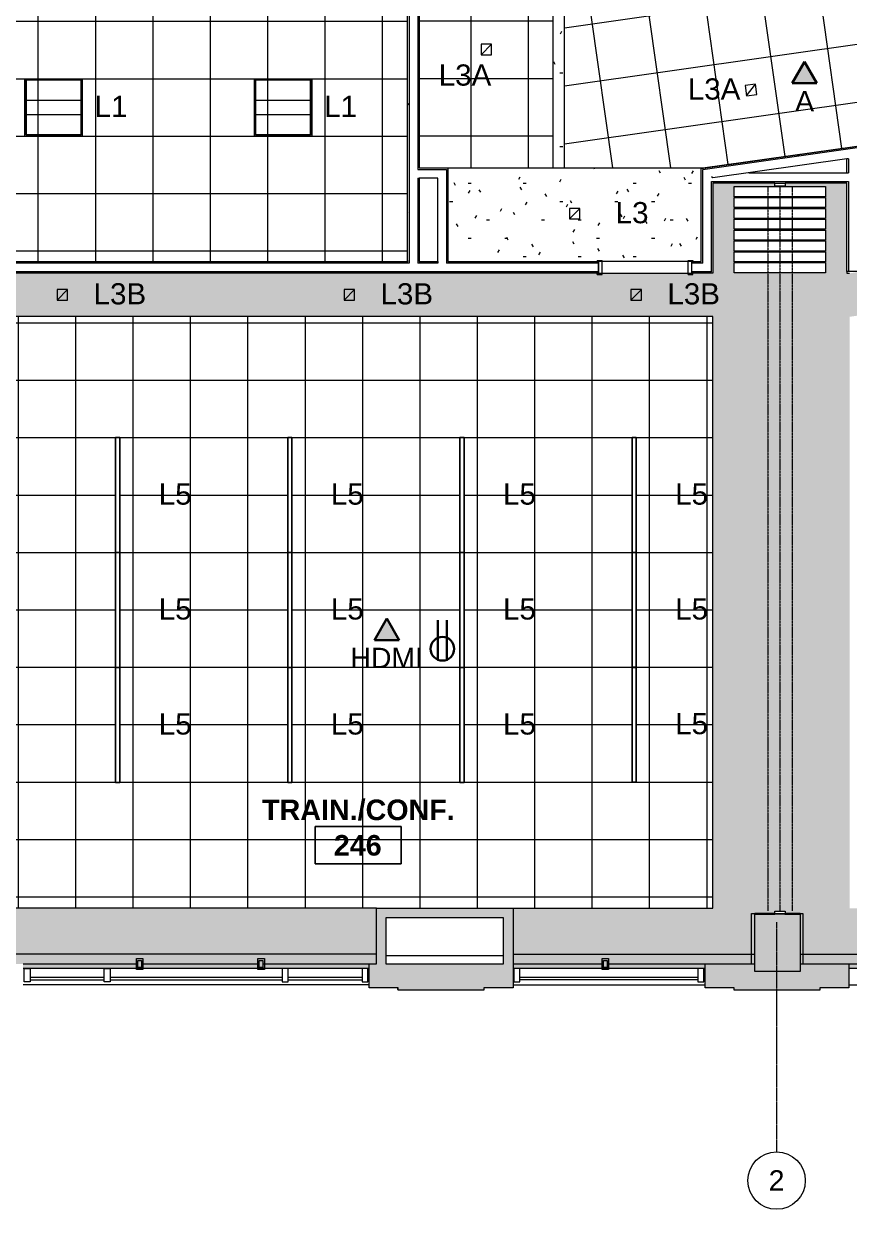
# Model space of a CAD drawing. Header units: inches. Extents: x -24 to 3083, y 122 to 13691.
# Drawn here: x 605.2 to 950.5, y 12012.5 to 12508.3 of the extents above; entities that cross this region are included whole.
import ezdxf

# ---------------------------------------------------------------- set-up
doc = ezdxf.new("R2010")
doc.units = ezdxf.units.IN
doc.header["$MEASUREMENT"] = 0
doc.linetypes.add('X2$0$Dash', pattern=[0.25, 0.125, -0.125])
doc.linetypes.add('X2$0$Grid Line 1_2_', pattern=[0.875, 0.5, -0.125, 0.125, -0.125])
for name, color, linetype, lineweight in [('X2$0$A-ANNO-NOTE', 131, 'Continuous', 9), ('X2$0$A-AREA-IDEN', 2, 'Continuous', 9), ('X2$0$A-CLNG', 13, 'Continuous', 13), ('X2$0$A-CLNG-PATT', 13, 'Continuous', 13), ('X2$0$A-Cols-Extr', 7, 'Continuous', 9), ('X2$0$A-DETL-GENF', 92, 'Continuous', 9), ('X2$0$A-DOOR', 31, 'Continuous', 13), ('X2$0$A-DOOR-FRAM', 31, 'Continuous', 20), ('X2$0$A-GLAZ', 151, 'Continuous', 13), ('X2$0$A-WALL', 113, 'Continuous', 13), ('X2$0$A-Wall-Extr', 7, 'Continuous', 9), ('X2$0$A-WALL-PATT', 111, 'Continuous', 13), ('X2$0$E-ELEC-FIXT', 91, 'Continuous', 9), ('X2$0$E-LITE-EQPM', 33, 'Continuous', 9), ('X2$0$E-LITE-EQPM-IDEN', 33, 'Continuous', 9), ('X2$0$I-WALL', 2, 'Continuous', 9), ('X2$0$Plaza America_Tower 1_2nd Floor -REVIT_dwg', 8, 'Continuous', 9), ('X2$0$Q-SPCQ', 91, 'Continuous', 9), ('X2$0$Q-SPCQ-HDLN', 91, 'X2$0$Dash', 9), ('X2$0$S-COLS', 52, 'Continuous', 13), ('X2$0$S-GRID', 1, 'Continuous', 9), ('X2$0$S-GRID-IDEN', 1, 'Continuous', 9)]:
    doc.layers.add(name, color=color, linetype=linetype, lineweight=lineweight)
doc.styles.add('X2$0$Arial_3', font='arial.ttf', dxfattribs={"height": 8.851796})
doc.styles.add('X2$0$Swis721 Lt BT', font='swissl.ttf', dxfattribs={"height": 8.514638})
doc.styles.add('X2$0$Swis721 Lt BT_B', font='', dxfattribs={"height": 8.583975})
doc.styles.get('X2$0$Swis721 Lt BT_B').set_extended_font_data('Swis721 Lt BT', bold=True)
pattern_1 = [(0, (0, 0), (30.72, 7.68), [1.267, -21.773, 1.267, -21.773, -122.88]), (0, (0, 0), (30.72, 7.68), [-46.08, 1.267, -44.813, 1.267, -21.773, -53.76]), (0, (0, 0), (30.72, 7.68), [-115.2, 1.267, -14.093, 1.267, -37.133]), (120, (11.52, 3.84), (-22.0110751, 22.7643004), [1.267, -21.773, 1.267, -21.773, -122.88]), (120, (11.52, 3.84), (-22.0110751, 22.7643004), [-46.08, 1.267, -44.813, 1.267, -21.773, -53.76]), (120, (11.52, 3.84), (-22.0110751, 22.7643004), [-115.2, 1.267, -14.093, 1.267, -37.133]), (240, (15.36, 19.2), (-8.7089249, -30.4443004), [1.267, -21.773, 1.267, -21.773, -122.88]), (240, (15.36, 19.2), (-8.7089249, -30.4443004), [-46.08, 1.267, -44.813, 1.267, -21.773, -53.76]), (240, (15.36, 19.2), (-8.7089249, -30.4443004), [-115.2, 1.267, -14.093, 1.267, -37.133])]

# ---------------------------------------------------------------- blocks, each defined once
blk = doc.blocks.new('X2$0$PS - Duplex - Duplex-V1-FIRST FLOOR')
at = {"layer": 'X2$0$E-ELEC-FIXT'}
for p, q in [((-1.375, -2.25), (-1.375, 2.25)), ((-1.375, 2.25), (1.375, 2.25)), ((-0.75, -1.5), (-0.75, 1.5)), ((-0.75, 1.5), (0.75, 1.5)), ((0.75, 1.5), (0.75, -1.5)), ((1.375, 2.25), (1.375, -2.25)), ((1.375, -2.25), (-1.375, -2.25)), ((0.75, -1.5), (-0.75, -1.5))]:
    blk.add_line(p, q, dxfattribs=at)
blk = doc.blocks.new('X2$0$Plaza America_Tower 1_2nd Floor -REVIT_dwg-5250115-FIRST FLOOR')
at = {"layer": 'X2$0$A-Cols-Extr', "color": 253, "flags": 128}
blk.add_lwpolyline([(25851.16, 12115.17), (25851.16, 12136.23), (25872.64, 12136.23), (25872.64, 12115.17)], dxfattribs=at)
at = {"layer": 'X2$0$A-GLAZ', "color": 253, "lineweight": 9}
for p, q in [((25546.57, 12115.17), (25594.58, 12115.17)), ((25596.08, 12115.17), (25645.35, 12115.17)), ((25646.85, 12115.17), (25691.32, 12115.17)), ((25751.48, 12115.17), (25789.35, 12115.17)), ((25790.85, 12115.17), (25831.82, 12115.17)), ((25891.98, 12115.17), (25933.35, 12115.17)), ((25580.44, 12109.42), (25549.57, 12109.42)), ((25549.57, 12108.42), (25580.44, 12108.42)), ((25654.94, 12109.42), (25582.94, 12109.42)), ((25582.94, 12108.42), (25654.94, 12108.42)), ((25688.32, 12109.42), (25657.44, 12109.42)), ((25657.44, 12108.42), (25688.32, 12108.42)), ((25828.82, 12109.42), (25754.32, 12109.42)), ((25828.82, 12108.42), (25754.32, 12108.42)), ((25691.32, 12106.42), (25546.57, 12106.42)), ((25751.48, 12106.42), (25831.82, 12106.42)), ((25891.98, 12106.42), (26071.82, 12106.42))]:
    blk.add_line(p, q, dxfattribs=at)
at = {"layer": 'X2$0$A-GLAZ', "color": 253, "lineweight": 9, "flags": 128}
for points in [[(25547.07, 12113.17), (25549.57, 12113.17), (25549.57, 12107.67), (25547.07, 12107.67)], [(25582.94, 12113.17), (25582.94, 12107.67), (25580.44, 12107.67), (25580.44, 12113.17)], [(25654.94, 12113.17), (25654.94, 12107.67), (25657.44, 12107.67), (25657.44, 12113.17)], [(25688.32, 12113.17), (25688.32, 12107.67), (25690.82, 12107.67), (25690.82, 12113.17)], [(25751.82, 12107.67), (25754.32, 12107.67), (25754.32, 12113.17), (25751.82, 12113.17)], [(25828.82, 12113.17), (25828.82, 12107.67), (25831.32, 12107.67), (25831.32, 12113.17)]]:
    blk.add_lwpolyline(points, close=True, dxfattribs=at)
at = {"layer": 'X2$0$A-Wall-Extr', "color": 253}
blk.add_line((25698.33, 12118.67), (25747.48, 12118.67), dxfattribs=at)
at = {"layer": 'X2$0$A-Wall-Extr', "color": 253, "flags": 128}
for points in [[(25703.32, 12105.17), (25703.32, 12104.43), (25703.48, 12104.43)], [(25703.48, 12104.43), (25703.32, 12104.43), (25703.32, 12105.17)], [(25843.82, 12105.17), (25843.82, 12104.43), (25843.98, 12104.43)]]:
    blk.add_lwpolyline(points, dxfattribs=at)
blk = doc.blocks.new('X2$0$W- Folding_Partition - Modernfold 942-5326125-FIRST FLOOR')
at = {"layer": 'X2$0$Q-SPCQ'}
for p, q in [((-55, -23.11), (-55, 15.11)), ((-55, 15.11), (-50.75, 15.11)), ((-50.75, 15.11), (-50.75, -23.11)), ((-50.5, -23.11), (-50.5, 15.11)), ((-50.5, 15.11), (-46.25, 15.11)), ((-46.25, 15.11), (-46.25, -23.11)), ((-45.92, -23.11), (-45.92, 15.11)), ((-45.92, 15.11), (-41.67, 15.11)), ((-41.67, 15.11), (-41.67, -23.11)), ((-41.42, -23.11), (-41.42, 15.11)), ((-41.42, 15.11), (-37.17, 15.11)), ((-37.17, 15.11), (-37.17, -23.11)), ((-36.83, -23.11), (-36.83, 15.11)), ((-36.83, 15.11), (-32.58, 15.11)), ((-32.58, 15.11), (-32.58, -23.11)), ((-32.33, -23.11), (-32.33, 15.11)), ((-32.33, 15.11), (-28.08, 15.11)), ((-28.08, 15.11), (-28.08, -23.11)), ((-27.75, -23.11), (-27.75, 15.11)), ((-27.75, 15.11), (-23.5, 15.11)), ((-23.5, 15.11), (-23.5, -23.11)), ((-23.25, -23.11), (-23.25, 15.11)), ((-23.25, 15.11), (-19, 15.11)), ((-19, 15.11), (-19, -23.11)), ((-323.18, 1.12), (-322.93, 1.12)), ((-323.18, -6.13), (-323.18, -1.88)), ((-323.18, -1.88), (-321.93, -1.88)), ((-321.93, -1.88), (-321.93, -6.13)), ((-18.75, -6.13), (-18.75, -1.88)), ((-18.75, -1.88), (-17.5, -1.88)), ((-17.5, -1.88), (-17.5, -6.13)), ((-321.93, -6.13), (-323.18, -6.13)), ((-323.18, -9.13), (-322.93, -9.13)), ((-17.5, -6.13), (-18.75, -6.13)), ((-50.75, -23.11), (-55, -23.11)), ((-46.25, -23.11), (-50.5, -23.11)), ((-41.67, -23.11), (-45.92, -23.11)), ((-37.17, -23.11), (-41.42, -23.11)), ((-32.58, -23.11), (-36.83, -23.11)), ((-28.08, -23.11), (-32.33, -23.11)), ((-23.5, -23.11), (-27.75, -23.11)), ((-19, -23.11), (-23.25, -23.11))]:
    blk.add_line(p, q, dxfattribs=at)
at = {"layer": 'X2$0$Q-SPCQ-HDLN'}
for p, q in [((-19, 1.12), (-321.93, 1.12)), ((-19, -4), (-321.93, -4)), ((-19, -9.13), (-321.93, -9.13))]:
    blk.add_line(p, q, dxfattribs=at)
blk = doc.blocks.new('X2$0$Double Flush w-Skinny Lite - Int-N-LDMF-36_ x 84_-4914566-FIRST FLOOR')
at = {"layer": 'X2$0$A-DOOR-FRAM'}
for p, q in [((-20, 2.9375), (-18, 2.9375)), ((-20, 2.9375), (-20, 2.4375)), ((-20, 2.4375), (-19.5, 2.4375)), ((-19.5, -2.4375), (-19.5, 2.4375)), ((-18, -2.9375), (-18, 2.9375)), ((18.000004, -2.9375), (18.000004, 2.9375)), ((18.000004, 2.9375), (20.000004, 2.9375)), ((19.500004, 2.4375), (20.000004, 2.4375)), ((19.500004, -2.4375), (19.500004, 2.4375)), ((20.000004, 2.9375), (20.000004, 2.4375)), ((-20, -2.4375), (-19.5, -2.4375)), ((-20, -2.9375), (-20, -2.4375)), ((-20, -2.9375), (-18, -2.9375)), ((18.000004, -2.9375), (20.000004, -2.9375)), ((19.500004, -2.4375), (20.000004, -2.4375)), ((20.000004, -2.9375), (20.000004, -2.4375))]:
    blk.add_line(p, q, dxfattribs=at)
blk = doc.blocks.new('X2$0$L-Ceiling Light - Linear Box - 2_x2_-4960925-FIRST FLOOR')
at = {"layer": 'X2$0$E-LITE-EQPM'}
for p, q in [((-12, -12), (-12, 12)), ((-12, 12), (12, 12)), ((-12, -12), (-12, 12)), ((-12, 12), (12, 12)), ((-11.5, -11.5), (-11.5, 11.5)), ((-11.5, 11.5), (11.5, 11.5)), ((11.5, 11.5), (-11.5, 11.5)), ((-11.5, 11.5), (-11.5, -11.5)), ((11.5, 11.5), (11.5, -11.5)), ((11.5, -11.5), (11.5, 11.5)), ((12, 12), (12, -12)), ((12, 12), (12, -12)), ((-12, 3), (12, 3)), ((-12, -3), (12, -3)), ((12, -12), (-12, -12)), ((12, -12), (-12, -12)), ((11.5, -11.5), (-11.5, -11.5)), ((-11.5, -11.5), (11.5, -11.5))]:
    blk.add_line(p, q, dxfattribs=at)
blk = doc.blocks.new('X2$0$L-Recessed Square Downlight - 4_-4552743-FIRST FLOOR')
at = {"layer": 'X2$0$E-LITE-EQPM'}
for p, q in [((-2.1875, -2.1875), (-2.1875, 2.1875)), ((-2.1875, 2.1875), (2.1875, 2.1875)), ((-2.1875, 2.1875), (2.1875, -2.1875)), ((2.1875, 2.1875), (2.1875, -2.1875)), ((2.1875, -2.1875), (-2.1875, -2.1875))]:
    blk.add_line(p, q, dxfattribs=at)
blk = doc.blocks.new('X2$0$Concrete-Rectangular-Column - 19 X 24-V4-FIRST FLOOR')
at = {"layer": 'X2$0$S-COLS', "lineweight": 9}
blk.add_hatch(color=7, dxfattribs=at).paths.add_polyline_path([(-7.8, -12), (9.5, -12), (9.5, 12), (-9.5, 12), (-9.5, -12)], flags=0)
at = {"layer": 'X2$0$S-COLS', "color": 8, "lineweight": 20}
for p, q in [((-9.5, 12), (-1.16, 12)), ((-9.5, -12), (-9.5, 12)), ((3.09, 12), (9.5, 12)), ((9.5, 12), (9.5, -12)), ((9.5, -12), (-9.5, -12))]:
    blk.add_line(p, q, dxfattribs=at)
blk = doc.blocks.new('X2$0$L-Recessed Square Downlight - 4_  wall washer-5288418-FIRST FLOOR')
at = {"layer": 'X2$0$E-LITE-EQPM'}
for p, q in [((-2.1875, -2.1875), (-2.1875, 2.1875)), ((-2.1875, 2.1875), (2.1875, 2.1875)), ((-2.1875, 2.1875), (2.1875, -2.1875)), ((2.1875, 2.1875), (2.1875, -2.1875)), ((2.1875, -2.1875), (-2.1875, -2.1875))]:
    blk.add_line(p, q, dxfattribs=at)
blk = doc.blocks.new('X2$0$Lighting-Recessed-Axis-Sculpt - SCR-B4-300-80-35-F-4-V5-FIRST FLOOR')
at = {"layer": 'X2$0$A-DETL-GENF'}
for p, q in [((24.085, 0.875), (-24.085, 0.875)), ((-24.085, 0.875), (-24.085, -0.875)), ((-24.085, 0.875), (24.085, 0.875)), ((-24.085, -0.875), (-24.085, 0.875)), ((24.085, -0.875), (24.085, 0.875)), ((24.085, 0.875), (24.085, -0.875)), ((-24.085, -0.875), (24.085, -0.875)), ((24.085, -0.875), (-24.085, -0.875))]:
    blk.add_line(p, q, dxfattribs=at)
blk = doc.blocks.new('X2$0$L-Recessed Square Downlight - 4_  black trim-5264487-FIRST FLOOR')
at = {"layer": 'X2$0$E-LITE-EQPM'}
for p, q in [((-2.1875, -2.1875), (-2.1875, 2.1875)), ((-2.1875, 2.1875), (2.1875, 2.1875)), ((-2.1875, 2.1875), (2.1875, -2.1875)), ((2.1875, 2.1875), (2.1875, -2.1875)), ((2.1875, -2.1875), (-2.1875, -2.1875))]:
    blk.add_line(p, q, dxfattribs=at)
blk = doc.blocks.new('X2$0$Grid - Grid Head - Circle-50561-FIRST FLOOR')
at = {"layer": 'X2$0$S-GRID-IDEN'}
blk.add_circle((0, 0), 0.125, dxfattribs=at)
blk = doc.blocks.new('X2$0$Room Tag - Room Name and Number-3379422-FIRST FLOOR')
at = {"layer": 'X2$0$A-AREA-IDEN'}
for p, q in [((-0.1881, -0.1636), (-0.1881, -0.0018)), ((-0.1881, -0.0018), (0.1869, -0.0018)), ((0.1869, -0.0018), (-0.1881, -0.0018)), ((-0.1881, -0.0018), (-0.1881, -0.1636)), ((0.1869, -0.0018), (0.1869, -0.1636)), ((0.1869, -0.1636), (0.1869, -0.0018)), ((0.1869, -0.1636), (-0.1881, -0.1636)), ((-0.1881, -0.1636), (0.1869, -0.1636))]:
    blk.add_line(p, q, dxfattribs=at)
blk = doc.blocks.new('X2')
at = {"layer": 'X2$0$A-ANNO-NOTE'}
for points in [[(25868.28, 12483.4), (25873.42, 12492.34), (25878.59, 12483.41)], [(25693.5, 12250.58), (25698.65, 12259.52), (25703.81, 12250.58)]]:
    blk.add_hatch(color=256, dxfattribs=at).paths.add_polyline_path(points, flags=0)
at = {"layer": 'X2$0$A-CLNG-PATT'}
h = blk.add_hatch(dxfattribs=at)
h.set_pattern_fill('FP2_73', color=256, style=0, pattern_type=2)
h.set_pattern_definition([(0, (26592.307, 13061.43), (0, -24), []), (270, (26592.307, 13061.43), (-24, -1e-15), [])])
h.paths.add_polyline_path([(25723.63, 12447.98), (25768.07, 12447.98), (25768.07, 13255.29), (26343.35, 13255.29), (26343.35, 13255.48), (26472.06, 13255.48), (26472.06, 13324.11), (25712.26, 13324.11), (25712.26, 12447.98)], flags=0)
h = blk.add_hatch(dxfattribs=at)
h.set_pattern_fill('FP2_63', color=256, style=0, pattern_type=2)
h.set_pattern_definition([(0, (0, 0), (15.36, 3.84), [1.267, -10.253, 1.267, -10.253, -61.44]), (0, (0, 0), (15.36, 3.84), [-23.04, 1.267, -21.773, 1.267, -10.253, -26.88]), (0, (0, 0), (15.36, 3.84), [-57.6, 1.267, -6.413, 1.267, -17.933]), (120, (5.76, 1.92), (-11.00553755, 11.3821502), [1.267, -10.253, 1.267, -10.253, -61.44]), (120, (5.76, 1.92), (-11.00553755, 11.3821502), [-23.04, 1.267, -21.773, 1.267, -10.253, -26.88]), (120, (5.76, 1.92), (-11.00553755, 11.3821502), [-57.6, 1.267, -6.413, 1.267, -17.933]), (240, (7.68, 9.6), (-4.35446245, -15.2221502), [1.267, -10.253, 1.267, -10.253, -61.44]), (240, (7.68, 9.6), (-4.35446245, -15.2221502), [-23.04, 1.267, -21.773, 1.267, -10.253, -26.88]), (240, (7.68, 9.6), (-4.35446245, -15.2221502), [-57.6, 1.267, -6.413, 1.267, -17.933])])
h.paths.add_polyline_path([(25691.32, 12113.17), (25691.32, 12115.17), (25694.33, 12115.17), (25694.33, 12119.17), (25540.29, 12119.17), (25540.31, 12115.17), (25546.57, 12115.17), (25546.57, 12113.17), (25641.98, 12113.17)], flags=0)
h.paths.add_polyline_path([(27572.06, 12113.17), (27652.06, 12113.17), (27652.06, 12120.17), (27551.48, 12120.17), (27551.48, 12116.17), (27572.06, 12116.17)], flags=0)
h.paths.add_polyline_path([(27727.85, 12113.17), (27857.06, 12113.17), (27857.06, 12116.17), (27863.43, 12116.17), (27863.43, 12120.17), (27712.06, 12120.17), (27712.06, 12113.17)], flags=0)
h.paths.add_polyline_path([(25902.15, 12113.17), (26071.82, 12113.17), (26071.82, 12115.17), (26092.64, 12115.17), (26092.64, 12119.17), (25871.64, 12119.17), (25871.64, 12115.17), (25891.98, 12115.17), (25891.98, 12113.17), (25892.28, 12113.17)], flags=0)
h.paths.add_polyline_path([(26371.98, 12113.17), (26451.31, 12113.17), (26451.31, 12116.42), (26456.31, 12116.42), (26456.31, 12119.17), (26351.64, 12119.17), (26351.64, 12115.17), (26371.98, 12115.17)], flags=0)
h.paths.add_polyline_path([(27031.65, 12113.17), (27031.65, 12116.17), (27052.47, 12116.17), (27052.47, 12120.17), (26946.47, 12120.17), (26946.47, 12116.23), (26951.31, 12116.23), (26951.31, 12113.17), (26954.78, 12113.17)], flags=0)
h.paths.add_polyline_path([(25751.48, 12113.17), (25831.82, 12113.17), (25831.82, 12115.17), (25852.64, 12115.17), (25852.64, 12119.17), (25751.48, 12119.17), (25751.48, 12115.17)], flags=0)
h.paths.add_polyline_path([(26160.01, 12113.17), (26311.82, 12113.17), (26311.82, 12115.17), (26332.64, 12115.17), (26332.64, 12119.17), (26164.26, 12119.17), (26164.26, 12113.24), (26159.38, 12113.24), (26159.38, 12119.17), (26111.64, 12119.17), (26111.64, 12115.17), (26131.98, 12115.17), (26131.98, 12113.17), (26159.38, 12113.17)], flags=0)
h.paths.add_polyline_path([(27271.65, 12113.21), (27271.65, 12116.17), (27292.23, 12116.17), (27292.2, 12120.17), (27194.18, 12120.17), (27194.18, 12113.28), (27189.3, 12113.28), (27189.3, 12120.17), (27087.81, 12120.17), (27087.81, 12116.17), (27091.81, 12116.17), (27091.81, 12113.21), (27206.38, 12113.21)], flags=0)
h.paths.add_polyline_path([(27380.2, 12113.21), (27516.01, 12113.21), (27516.01, 12120.17), (27311.23, 12120.17), (27311.23, 12116.17), (27331.81, 12116.17), (27331.81, 12113.21)], flags=0)
h.paths.add_polyline_path([(27707.81, 12116.17), (27707.81, 12120.17), (27656.31, 12120.17), (27656.31, 12116.17), (27698.4, 12116.17)], flags=0)
h.paths.add_polyline_path([(27524.06, 12116.17), (27532.48, 12116.17), (27532.48, 12120.17), (27520.26, 12120.17), (27520.26, 12116.17)], flags=0)
h.paths.add_polyline_path([(27082.93, 12116.17), (27082.93, 12120.17), (27071.47, 12120.17), (27071.47, 12116.17), (27079.65, 12116.17)], flags=0)
h.paths.add_polyline_path([(27892.05, 12141.26), (27892.05, 12150.42), (27894.55, 12150.42), (27894.55, 12295.1), (27892.3, 12295.1), (27892.3, 12337.45), (27888.3, 12337.45), (27888.3, 12141.26), (27892.04, 12141.26)], flags=0)
h.paths.add_polyline_path([(25515.38, 12141.56), (25515.38, 12341.92), (25511.32, 12341.92), (25511.31, 12295.17), (25509.06, 12295.17), (25509.06, 12150.42), (25511.38, 12150.42), (25511.38, 12141.56)], flags=0)
h.paths.add_polyline_path([(27888.08, 12365.35), (27892.31, 12365.35), (27892.32, 12412.17), (27894.57, 12412.17), (27894.57, 12492.67), (27892.32, 12492.67), (27892.32, 12552.67), (27894.3, 12552.67), (27894.3, 12633.17), (27892.05, 12633.17), (27892.02, 12641.67), (27888.05, 12641.67), (27888.05, 12365.35)], flags=0)
h.paths.add_polyline_path([(25511.32, 12365.92), (25515.32, 12365.92), (25515.32, 12403.92), (25511.32, 12403.92), (25511.32, 12385.92)], flags=0)
h.paths.add_polyline_path([(25511.32, 12408.79), (25515.32, 12408.79), (25515.32, 12512.67), (25511.32, 12512.67), (25511.31, 12492.67), (25509.32, 12492.67), (25509.32, 12412.17), (25511.32, 12412.17), (25511.32, 12408.79)], flags=0)
h.paths.add_polyline_path([(27888.05, 12688.92), (27892.05, 12688.92), (27892.05, 12711.17), (27894.18, 12711.17), (27894.18, 12791.83), (27892.3, 12791.83), (27892.3, 12844.17), (27888.05, 12844.17), (27888.05, 12689.78)], flags=0)
h.paths.add_polyline_path([(27892.21, 12849.04), (27892.3, 12849.04), (27892.32, 12852.67), (27894.3, 12852.67), (27894.3, 12933.17), (27892.05, 12933.17), (27892.05, 12959.85), (27888.05, 12959.85), (27888.05, 12849.04), (27888.31, 12849.04)], flags=0)
h = blk.add_hatch(dxfattribs=at)
h.set_pattern_fill('FP2_74', color=256, style=0, pattern_type=2)
h.set_pattern_definition([(8.074, (26217.482, 12544.49), (3.3708, -23.7621), []), (278.074, (26217.482, 12544.49), (-23.7621, -3.3708), [])])
h.paths.add_polyline_path([(25830.86, 12447.86), (25830.89, 12447.86), (26733.77, 12576.07), (26769.3, 12581.11), (26759.73, 12641.36), (26759.7, 12641.36), (25846.82, 12511.86), (25772.95, 12511.86), (25772.95, 12447.98), (25830.24, 12447.98), (25830.24, 12447.86)], flags=0)
h = blk.add_hatch(dxfattribs=at)
h.set_pattern_fill('FP2_53', color=256, style=0, pattern_type=2)
h.set_pattern_definition([(270, (25619.32, 12509.293), (-24, -1e-15), []), (180, (25619.32, 12509.293), (3e-15, 24), [])])
h.paths.add_polyline_path([(25533.38, 12408.79), (25707.38, 12408.79), (25707.38, 12633.17), (25523.32, 12633.17), (25523.32, 12512.67), (25515.32, 12512.67), (25515.32, 12408.79)], flags=0)
h = blk.add_hatch(dxfattribs=at)
h.set_pattern_fill('FP2_1', color=256, style=0, pattern_type=2)
h.set_pattern_definition(pattern_1)
h.paths.add_polyline_path([(25768.7, 12447.98), (25772.95, 12447.98), (25772.95, 12511.86), (25768.07, 12511.86), (25768.07, 12447.98)], flags=0)
h = blk.add_hatch(dxfattribs=at)
h.set_pattern_fill('FP2_1', color=256, style=0, pattern_type=2)
h.set_pattern_definition(pattern_1)
h.paths.add_polyline_path([(25694.33, 12119.17), (25694.33, 12138.4), (25540.31, 12138.4), (25540.31, 12119.17), (25641.98, 12119.17)], flags=0)
h.paths.add_polyline_path([(26192.86, 12119.17), (26332.64, 12119.17), (26332.64, 12138.4), (26192.86, 12138.4), (26192.86, 12428.38), (26438.31, 12463.2), (26438.31, 12138.4), (26351.64, 12138.4), (26351.64, 12119.17), (26456.31, 12119.17), (26456.31, 12483.93), (26192.13, 12446.45), (26192.13, 12475.51), (26164.13, 12475.51), (26164.13, 12474.26), (26159.88, 12474.26), (26159.88, 12475.51), (26136.13, 12475.51), (26136.13, 12438.51), (25892.28, 12403.92), (25891.11, 12403.92), (25891.11, 12441.66), (25865.24, 12441.66), (25865.24, 12440.41), (25860.99, 12440.41), (25860.99, 12441.66), (25835.11, 12441.66), (25835.11, 12403.92), (25515.32, 12403.92), (25515.32, 12365.92), (25530.31, 12365.92), (25530.31, 12341.92), (25515.38, 12341.92), (25515.38, 12141.56), (25533.38, 12141.56), (25533.38, 12385.92), (25835.11, 12385.92), (25835.11, 12138.4), (25751.48, 12138.4), (25751.48, 12119.17), (25852.64, 12119.17), (25852.64, 12136.23), (25860.99, 12136.23), (25860.99, 12137.23), (25865.24, 12137.23), (25865.24, 12136.23), (25871.64, 12136.23), (25871.64, 12119.17), (26092.64, 12119.17), (26092.64, 12138.4), (25892.28, 12138.4), (25892.28, 12385.74), (26131.25, 12419.64), (26131.25, 12138.4), (26111.64, 12138.4), (26111.64, 12119.17), (26159.38, 12119.17), (26159.38, 12136.17), (26159.88, 12136.17), (26159.88, 12137.42), (26164.13, 12137.42), (26164.13, 12136.17), (26164.26, 12136.17), (26164.26, 12119.17)], flags=0)
h.paths.add_polyline_path([(25931.71, 12129.59), (25932.07, 12128.7), (25932.2, 12128.69), (25932.27, 12128.76), (25932.29, 12128.87), (25932.22, 12128.96), (25932.1, 12128.98), (25932.01, 12128.91), (25931.97, 12128.87), (25931.79, 12129.36)], flags=0)
h.paths.add_polyline_path([(26042.49, 12129.59), (26042.21, 12128.87), (26042.14, 12128.96), (26042.02, 12128.98), (26041.93, 12128.91), (26041.92, 12128.79), (26041.99, 12128.7), (26042.1, 12128.69), (26042.19, 12128.76), (26042.41, 12129.36)], flags=0)
h.paths.add_polyline_path([(26000.49, 12125.2), (25932.56, 12125.2), (25932.52, 12125.93), (25931.71, 12125.93), (25931.71, 12129.59), (25932.52, 12129.59), (25932.56, 12130.91), (25932.6, 12130.92), (25938.56, 12130.89), (25938.56, 12131.06), (26035.65, 12131.06), (26035.65, 12130.89), (26041.67, 12130.86), (26041.68, 12129.59), (26042.49, 12129.59), (26042.49, 12125.93), (26041.68, 12125.93), (26041.65, 12125.2), (26011.35, 12125.2)], flags=0)
h.paths.add_polyline_path([(26042.49, 12125.93), (26042.14, 12126.81), (26042.01, 12126.82), (26041.93, 12126.76), (26041.91, 12126.64), (26041.99, 12126.55), (26042.1, 12126.53), (26042.19, 12126.61), (26042.23, 12126.64), (26042.41, 12126.16)], flags=0)
h.paths.add_polyline_path([(25931.71, 12125.93), (25931.99, 12126.64), (25932.07, 12126.55), (25932.18, 12126.53), (25932.27, 12126.61), (25932.29, 12126.72), (25932.21, 12126.81), (25932.1, 12126.83), (25932.01, 12126.76), (25931.79, 12126.16)], flags=0)
h.paths.add_polyline_path([(26041.82, 12127.55), (26041.97, 12127.61), (26042.03, 12127.76), (26041.97, 12127.91), (26041.82, 12127.97), (26041.68, 12127.91), (26041.72, 12127.58), (26041.77, 12127.55)], flags=0)
h.paths.add_polyline_path([(25932.38, 12127.55), (25932.52, 12127.61), (25932.48, 12127.94), (25932.32, 12127.96), (25932.2, 12127.86), (25932.18, 12127.7), (25932.27, 12127.58), (25932.32, 12127.55)], flags=0)
h.paths.add_polyline_path([(25523.73, 12190.41), (25524.61, 12190.77), (25524.62, 12190.9), (25524.55, 12190.98), (25524.44, 12190.99), (25524.35, 12190.92), (25524.33, 12190.81), (25524.4, 12190.72), (25524.44, 12190.68), (25523.96, 12190.5)], flags=0)
h.paths.add_polyline_path([(25523.73, 12301.2), (25524.44, 12300.91), (25524.35, 12300.84), (25524.33, 12300.73), (25524.4, 12300.64), (25524.52, 12300.62), (25524.61, 12300.69), (25524.62, 12300.81), (25524.55, 12300.9), (25524.3, 12300.99)], flags=0)
h.paths.add_polyline_path([(25527.38, 12301.2), (25526.5, 12300.84), (25526.49, 12300.71), (25526.56, 12300.64), (25526.67, 12300.62), (25526.76, 12300.69), (25526.78, 12300.81), (25526.71, 12300.9), (25526.67, 12300.93), (25527.27, 12301.16)], flags=0)
h.paths.add_polyline_path([(25526.67, 12190.41), (25523.73, 12190.41), (25523.73, 12191.23), (25522.41, 12191.27), (25522.4, 12191.3), (25522.38, 12197.26), (25522.26, 12197.26), (25522.26, 12294.35), (25522.43, 12294.35), (25522.46, 12300.38), (25523.73, 12300.38), (25523.73, 12301.2), (25527.38, 12301.2), (25527.39, 12300.38), (25528.12, 12300.35), (25528.12, 12191.26), (25527.38, 12191.23), (25527.38, 12190.41), (25526.71, 12190.41)], flags=0)
h.paths.add_polyline_path([(25527.38, 12190.41), (25526.67, 12190.7), (25526.76, 12190.77), (25526.78, 12190.89), (25526.71, 12190.98), (25526.59, 12190.99), (25526.5, 12190.91), (25526.49, 12190.81), (25526.56, 12190.72), (25527.16, 12190.5)], flags=0)
h.paths.add_polyline_path([(25525.56, 12190.87), (25525.7, 12190.94), (25525.76, 12191.08), (25525.7, 12191.23), (25525.37, 12191.19), (25525.35, 12191.03), (25525.45, 12190.9), (25525.5, 12190.88)], flags=0)
h.paths.add_polyline_path([(26446.27, 12262.54), (26447.15, 12262.9), (26447.16, 12263.03), (26447.09, 12263.11), (26446.98, 12263.12), (26446.89, 12263.05), (26446.87, 12262.94), (26446.94, 12262.85), (26446.98, 12262.81), (26446.5, 12262.63)], flags=0)
h.paths.add_polyline_path([(26446.27, 12373.33), (26446.98, 12373.04), (26446.89, 12372.97), (26446.87, 12372.86), (26446.94, 12372.77), (26447.07, 12372.75), (26447.15, 12372.82), (26447.16, 12372.93), (26447.09, 12373.03), (26446.5, 12373.25)], flags=0)
h.paths.add_polyline_path([(26447.07, 12262.54), (26446.27, 12262.54), (26446.27, 12263.36), (26444.95, 12263.4), (26444.94, 12263.43), (26444.92, 12269.39), (26444.8, 12269.39), (26444.8, 12366.48), (26444.97, 12366.48), (26445, 12372.51), (26446.27, 12372.51), (26446.27, 12373.33), (26449.92, 12373.33), (26449.93, 12372.51), (26450.66, 12372.48), (26450.66, 12263.39), (26449.92, 12263.36), (26449.92, 12262.54), (26447.12, 12262.54)], flags=0)
h.paths.add_polyline_path([(26449.92, 12262.54), (26449.21, 12262.83), (26449.3, 12262.9), (26449.32, 12263.01), (26449.25, 12263.11), (26449.13, 12263.12), (26449.04, 12263.04), (26449.03, 12262.94), (26449.1, 12262.85), (26449.7, 12262.63)], flags=0)
h.paths.add_polyline_path([(26448.1, 12263), (26448.24, 12263.06), (26448.31, 12263.21), (26448.24, 12263.36), (26447.91, 12263.32), (26447.89, 12263.16), (26447.99, 12263.03), (26448.04, 12263.01)], flags=0)
h.paths.add_polyline_path([(25525.7, 12300.38), (25525.74, 12300.42), (25525.76, 12300.58), (25525.66, 12300.71), (25525.5, 12300.73), (25525.37, 12300.63), (25525.35, 12300.47), (25525.41, 12300.38), (25525.66, 12300.38)], flags=0)
h.paths.add_polyline_path([(26448.2, 12372.51), (26448.28, 12372.55), (26448.3, 12372.71), (26448.2, 12372.84), (26448.04, 12372.86), (26447.91, 12372.76), (26447.89, 12372.6), (26447.95, 12372.51), (26447.99, 12372.51)], flags=0)
h.paths.add_polyline_path([(26449.17, 12372.74), (26449.28, 12372.79), (26449.32, 12372.9), (26449.28, 12373), (26449.25, 12373.08), (26449.04, 12372.97), (26449.03, 12372.84), (26449.1, 12372.77), (26449.13, 12372.75)], flags=0)
h.paths.add_polyline_path([(25882.22, 12404.16), (25844.01, 12404.16), (25844.01, 12408.41), (25882.22, 12408.41), (25882.22, 12404.66)], flags=0)
h.paths.add_polyline_path([(25882.22, 12408.66), (25844.01, 12408.66), (25844.01, 12412.91), (25882.22, 12412.91), (25882.22, 12411.06)], flags=0)
h.paths.add_polyline_path([(25882.22, 12413.25), (25844.01, 12413.25), (25844.01, 12417.5), (25882.22, 12417.5)], flags=0)
h.paths.add_polyline_path([(25855.63, 12417.75), (25844.01, 12417.75), (25844.01, 12422), (25882.22, 12422), (25882.22, 12417.75), (25859.26, 12417.75)], flags=0)
h.paths.add_polyline_path([(25882.22, 12422.33), (25844.01, 12422.33), (25844.01, 12426.58), (25882.22, 12426.58)], flags=0)
h.paths.add_polyline_path([(25859.26, 12426.83), (25844.01, 12426.83), (25844.01, 12431.08), (25882.22, 12431.08), (25882.22, 12426.83), (25869.1, 12426.83)], flags=0)
h.paths.add_polyline_path([(25875.9, 12431.41), (25844.01, 12431.41), (25844.01, 12435.66), (25882.22, 12435.66), (25882.22, 12431.41)], flags=0)
h.paths.add_polyline_path([(25859.26, 12435.91), (25844.01, 12435.91), (25844.01, 12440.16), (25882.22, 12440.16), (25882.22, 12435.91)], flags=0)
h.paths.add_polyline_path([(26167.13, 12438.01), (26140.79, 12438.01), (26140.79, 12442.26), (26183.21, 12442.26), (26183.21, 12438.01)], flags=0)
h.paths.add_polyline_path([(26140.79, 12442.51), (26140.79, 12446.76), (26183.21, 12446.76), (26183.21, 12442.51), (26163.45, 12442.51)], flags=0)
h.paths.add_polyline_path([(26140.79, 12447.09), (26140.79, 12451.34), (26183.21, 12451.34), (26183.21, 12447.09), (26163.45, 12447.09)], flags=0)
h.paths.add_polyline_path([(26163.45, 12451.59), (26140.79, 12451.59), (26140.79, 12455.84), (26183.21, 12455.84), (26183.21, 12451.59), (26182.22, 12451.59)], flags=0)
h.paths.add_polyline_path([(26140.79, 12456.18), (26140.79, 12460.43), (26183.21, 12460.43), (26183.21, 12456.18), (26163.45, 12456.18)], flags=0)
h.paths.add_polyline_path([(26183.21, 12460.68), (26140.79, 12460.68), (26140.79, 12464.93), (26183.21, 12464.93), (26183.21, 12463.2)], flags=0)
h.paths.add_polyline_path([(26140.79, 12465.26), (26140.79, 12469.51), (26183.21, 12469.51), (26183.21, 12465.26), (26155.88, 12465.26)], flags=0)
h.paths.add_polyline_path([(26183.21, 12469.76), (26140.79, 12469.76), (26140.79, 12474.01), (26183.21, 12474.01), (26183.21, 12470.05)], flags=0)
h = blk.add_hatch(dxfattribs=at)
h.set_pattern_fill('FP2_1', color=256, style=0, pattern_type=2)
h.set_pattern_definition(pattern_1)
h.paths.add_polyline_path([(25728.89, 12408.79), (25830.24, 12408.79), (25830.24, 12447.98), (25724.26, 12447.98), (25724.26, 12408.79)], flags=0)
h = blk.add_hatch(dxfattribs=at)
h.set_pattern_fill('FP2_64', color=256, style=0, pattern_type=2)
h.set_pattern_definition([(0, (25683.013, 12263.19), (0, -24), []), (270, (25683.013, 12263.19), (-24, -1e-15), [])])
h.paths.add_polyline_path([(25540.39, 12138.4), (25835.11, 12138.4), (25835.11, 12385.92), (25533.38, 12385.92), (25533.38, 12141.65), (25540.39, 12141.65)], flags=0)
h.paths.add_polyline_path([(25729.26, 12190.96), (25729.26, 12335.28), (25731.01, 12335.28), (25731.01, 12190.96)], flags=0)
h.paths.add_polyline_path([(25659.01, 12190.96), (25657.26, 12190.96), (25657.26, 12335.28), (25659.01, 12335.28), (25659.01, 12191.11)], flags=0)
h.paths.add_polyline_path([(25585.26, 12190.96), (25585.26, 12335.28), (25587.01, 12335.28), (25587.01, 12190.96)], flags=0)
h.paths.add_polyline_path([(25801.26, 12191.11), (25801.26, 12335.28), (25803.01, 12335.28), (25803.01, 12191.11)], flags=0)
at = {"layer": 'X2$0$A-WALL-PATT', "lineweight": 9}
h = blk.add_hatch(dxfattribs=at)
h.set_pattern_fill('FP2_1', color=256, style=0, pattern_type=2)
h.set_pattern_definition(pattern_1)
h.paths.add_polyline_path([(25712.26, 12403.92), (25712.26, 12404.54), (25711.63, 12404.54), (25711.63, 12403.92)], flags=0)
h.paths.add_polyline_path([(25711.63, 12408.17), (25712.26, 12408.17), (25712.26, 12443.73), (25711.63, 12443.73), (25711.63, 12408.25)], flags=0)
h.paths.add_polyline_path([(25711.63, 12447.36), (25712.26, 12447.36), (25712.26, 12553.11), (25711.63, 12553.11), (25711.63, 12447.98)], flags=0)
h.paths.add_polyline_path([(25711.63, 12577.11), (25712.26, 12577.11), (25712.26, 12587.11), (25711.63, 12587.11)], flags=0)
h.paths.add_polyline_path([(25712.26, 12627.11), (25712.26, 12639.98), (25711.63, 12639.98), (25711.63, 12627.11)], flags=0)
h.paths.add_polyline_path([(25712.26, 12679.98), (25712.26, 12689.98), (25711.63, 12689.98), (25711.63, 12679.98)], flags=0)
h.paths.add_polyline_path([(25711.63, 12713.98), (25712.26, 12713.98), (25712.26, 12823.42), (25711.63, 12823.42), (25711.63, 12794.48)], flags=0)
h = blk.add_hatch(dxfattribs=at)
h.set_pattern_fill('FP2_1', color=256, style=0, pattern_type=2)
h.set_pattern_definition(pattern_1)
h.paths.add_polyline_path([(25707.38, 12408.17), (25708.01, 12408.18), (25708.01, 12553.11), (25707.38, 12553.11), (25707.38, 12408.79)], flags=0)
h.paths.add_polyline_path([(25708.01, 12577.11), (25708.01, 12587.11), (25707.38, 12587.11), (25707.38, 12577.11)], flags=0)
h.paths.add_polyline_path([(25708.01, 12627.11), (25708.01, 12633.79), (25707.38, 12633.79), (25707.38, 12627.11)], flags=0)
h.paths.add_polyline_path([(25708.01, 12637.42), (25708.01, 12639.98), (25707.38, 12639.98), (25707.38, 12637.42)], flags=0)
h.paths.add_polyline_path([(25708.01, 12679.98), (25708.01, 12689.98), (25707.38, 12689.98), (25707.38, 12679.98)], flags=0)
h.paths.add_polyline_path([(25708.01, 12713.98), (25708.01, 12819.17), (25707.38, 12819.17), (25707.38, 12713.98)], flags=0)
h = blk.add_hatch(dxfattribs=at)
h.set_pattern_fill('FP2_1', color=256, style=0, pattern_type=2)
h.set_pattern_definition(pattern_1)
h.paths.add_polyline_path([(25830.89, 12447.23), (25895.36, 12456.4), (25895.36, 12457.01), (25830.24, 12447.77), (25830.88, 12447.24)], flags=0)
h = blk.add_hatch(dxfattribs=at)
h.set_pattern_fill('FP2_1', color=256, style=0, pattern_type=2)
h.set_pattern_definition(pattern_1)
h.paths.add_polyline_path([(25723.63, 12408.79), (25724.26, 12408.79), (25724.26, 12447.36), (25723.63, 12447.36), (25723.63, 12408.8)], flags=0)
h = blk.add_hatch(dxfattribs=at)
h.set_pattern_fill('FP2_1', color=256, style=0, pattern_type=2)
h.set_pattern_definition(pattern_1)
h.paths.add_polyline_path([(25862.74, 12441.66), (25891.11, 12441.66), (25891.11, 12442.29), (25835.11, 12442.29), (25835.11, 12441.66), (25860.99, 12441.66)], flags=0)
h = blk.add_hatch(dxfattribs=at)
h.set_pattern_fill('FP2_1', color=256, style=0, pattern_type=2)
h.set_pattern_definition(pattern_1)
h.paths.add_polyline_path([(25641.98, 12408.17), (25707.38, 12408.17), (25707.38, 12408.79), (25511.32, 12408.79), (25511.32, 12408.17), (25533.38, 12408.17)], flags=0)
h = blk.add_hatch(dxfattribs=at)
h.set_pattern_fill('FP2_1', color=256, style=0, pattern_type=2)
h.set_pattern_definition(pattern_1)
h.paths.add_polyline_path([(25511.32, 12403.92), (25711.63, 12403.92), (25711.63, 12404.54), (25511.32, 12404.54)], flags=0)
h = blk.add_hatch(dxfattribs=at)
h.set_pattern_fill('FP2_1', color=256, style=0, pattern_type=2)
h.set_pattern_definition(pattern_1)
h.paths.add_polyline_path([(25834.49, 12403.92), (25834.49, 12404.54), (25826.24, 12404.54), (25826.24, 12403.92), (25833.85, 12403.92)], flags=0)
h.paths.add_polyline_path([(25712.26, 12403.92), (25787.24, 12403.92), (25787.24, 12404.54), (25712.26, 12404.54)], flags=0)
for points in [[(25694.33, 12115.17), (25698.33, 12115.17), (25698.33, 12138.4), (25694.33, 12138.4), (25694.33, 12115.17)], [(25698.33, 12134.4), (25751.48, 12134.4), (25751.48, 12138.4), (25698.33, 12138.4)], [(25751.48, 12115.17), (25751.48, 12134.4), (25747.48, 12134.4), (25747.48, 12115.17)], [(25691.32, 12105.17), (25703.48, 12105.17), (25703.48, 12115.17), (25691.32, 12115.17), (25691.32, 12113.17)], [(25703.48, 12104.17), (25739.32, 12104.17), (25739.32, 12115.17), (25703.48, 12115.17), (25703.48, 12105.17)], [(25751.48, 12105.17), (25751.48, 12115.17), (25739.32, 12115.17), (25739.32, 12105.17)], [(25843.98, 12105.17), (25843.98, 12115.17), (25831.82, 12115.17), (25831.82, 12105.17), (25835.11, 12105.17)], [(25852.64, 12104.17), (25879.82, 12104.17), (25879.82, 12115.17), (25871.64, 12115.17), (25871.64, 12111.98), (25852.64, 12111.98), (25852.64, 12115.17), (25843.98, 12115.17), (25843.98, 12104.17)], [(25891.98, 12105.17), (25891.98, 12115.17), (25879.82, 12115.17), (25879.82, 12105.17)]]:
    blk.add_hatch(color=7, dxfattribs=at).paths.add_polyline_path(points, flags=0)
at = {"layer": 'X2$0$A-ANNO-NOTE'}
for p, q in [((25873.42, 12492.34), (25868.28, 12483.4)), ((25878.59, 12483.41), (25873.42, 12492.34)), ((25868.28, 12483.4), (25878.59, 12483.41)), ((25698.65, 12259.52), (25693.5, 12250.58)), ((25703.81, 12250.58), (25698.65, 12259.52)), ((25693.5, 12250.58), (25703.81, 12250.58))]:
    blk.add_line(p, q, dxfattribs=at)
at = {"layer": 'X2$0$A-ANNO-NOTE', "lineweight": 30}
for p, q in [((25873.42, 12492.34), (25868.28, 12483.4)), ((25873.42, 12492.34), (25878.59, 12483.41)), ((25878.59, 12483.41), (25868.28, 12483.4)), ((25698.65, 12259.52), (25693.5, 12250.58)), ((25698.65, 12259.52), (25703.81, 12250.58)), ((25720.02, 12258.88), (25720.02, 12242.35)), ((25723.86, 12258.88), (25723.86, 12242.35)), ((25703.81, 12250.58), (25693.5, 12250.58))]:
    blk.add_line(p, q, dxfattribs=at)
blk.add_circle((25721.94, 12246.92), 4.95, dxfattribs=at)
at = {"layer": 'X2$0$A-CLNG'}
for p, q in [((26446.53, 12535.31), (25830.88, 12447.86)), ((25768.07, 12511.86), (25768.07, 12447.98)), ((25772.95, 12447.98), (25772.95, 12511.86)), ((25724.26, 12447.98), (25830.24, 12447.98)), ((25830.24, 12447.98), (25830.24, 12447.77)), ((25830.88, 12447.86), (25830.24, 12447.86)), ((25891.11, 12404.66), (25891.11, 12403.92)), ((25891.11, 12403.92), (25892.28, 12403.92)), ((25835.11, 12385.92), (25533.38, 12385.92)), ((25835.11, 12138.4), (25835.11, 12385.92)), ((25694.33, 12138.4), (25540.31, 12138.4)), ((25751.48, 12138.4), (25835.11, 12138.4)), ((25860.99, 12136.23), (25852.64, 12136.23)), ((25852.64, 12136.23), (25852.64, 12135.98)), ((25871.64, 12136.23), (25865.24, 12136.23)), ((25871.64, 12135.98), (25871.64, 12136.23)), ((25694.33, 12119.17), (25540.29, 12119.17)), ((25751.48, 12119.17), (25852.64, 12119.17)), ((25871.64, 12119.17), (26092.64, 12119.17)), ((25691.32, 12113.17), (25546.57, 12113.17)), ((25831.82, 12113.17), (25751.48, 12113.17)), ((26071.82, 12113.17), (25891.98, 12113.17))]:
    blk.add_line(p, q, dxfattribs=at)
at = {"layer": 'X2$0$A-WALL'}
for p, q in [((25708.01, 12553.11), (25708.01, 12408.17)), ((25711.63, 12553.11), (25711.63, 12447.36)), ((25895.36, 12456.38), (25830.89, 12447.23)), ((25891.74, 12451.82), (25891.11, 12451.73)), ((25891.74, 12451.82), (25891.74, 12445.91)), ((25711.63, 12447.36), (25723.63, 12447.36)), ((25711.63, 12443.73), (25711.63, 12408.17)), ((25711.63, 12443.73), (25712.26, 12443.73)), ((25723.63, 12447.36), (25723.63, 12408.17)), ((25830.89, 12447.23), (25830.86, 12447.26)), ((25830.86, 12408.17), (25830.86, 12447.26)), ((25891.11, 12445.91), (25891.74, 12445.91)), ((25834.49, 12404.54), (25834.49, 12442.29)), ((25834.49, 12442.29), (25891.74, 12442.29)), ((25891.74, 12442.29), (25891.74, 12404.66)), ((25708.01, 12408.17), (25511.32, 12408.17)), ((25787.24, 12404.54), (25511.32, 12404.54)), ((25720.01, 12408.17), (25711.63, 12408.17)), ((25720.01, 12408.79), (25720.01, 12408.17)), ((25787.24, 12408.17), (25723.63, 12408.17)), ((25830.86, 12408.17), (25826.24, 12408.17)), ((25834.49, 12404.54), (25826.24, 12404.54))]:
    blk.add_line(p, q, dxfattribs=at)
at = {"layer": 'X2$0$A-WALL', "color": 8, "lineweight": 20}
for p, q in [((25694.33, 12115.17), (25694.33, 12138.4)), ((25694.33, 12138.4), (25751.48, 12138.4)), ((25751.48, 12138.4), (25751.48, 12105.17)), ((25698.33, 12134.4), (25698.33, 12115.17)), ((25747.48, 12134.4), (25698.33, 12134.4)), ((25747.48, 12115.17), (25747.48, 12134.4)), ((25691.32, 12115.17), (25694.33, 12115.17)), ((25691.32, 12105.17), (25691.32, 12115.17)), ((25698.33, 12115.17), (25747.48, 12115.17)), ((25831.82, 12115.17), (25852.64, 12115.17)), ((25831.82, 12105.17), (25831.82, 12115.17)), ((25871.64, 12115.17), (25891.98, 12115.17)), ((25891.98, 12115.17), (25891.98, 12105.17)), ((25703.48, 12105.17), (25691.32, 12105.17)), ((25703.48, 12104.17), (25703.48, 12105.17)), ((25739.32, 12104.17), (25703.48, 12104.17)), ((25739.32, 12105.17), (25739.32, 12104.17)), ((25751.48, 12105.17), (25739.32, 12105.17)), ((25843.98, 12105.17), (25831.82, 12105.17)), ((25843.98, 12104.17), (25843.98, 12105.17)), ((25879.82, 12104.17), (25843.98, 12104.17)), ((25879.82, 12105.17), (25879.82, 12104.17)), ((25891.98, 12105.17), (25879.82, 12105.17))]:
    blk.add_line(p, q, dxfattribs=at)
at = {"layer": 'X2$0$I-WALL', "lineweight": 13}
for p, q in [((25707.38, 12408.79), (25707.38, 12553.11)), ((25712.26, 12553.11), (25712.26, 12447.98)), ((25830.24, 12447.77), (25895.99, 12457.1)), ((25891.11, 12451.73), (25835.11, 12443.79)), ((25891.11, 12445.91), (25891.11, 12451.73)), ((25712.26, 12447.98), (25724.26, 12447.98)), ((25712.26, 12443.73), (25712.26, 12408.79)), ((25720.01, 12443.73), (25712.26, 12443.73)), ((25720.01, 12408.79), (25720.01, 12443.73)), ((25724.26, 12447.98), (25724.26, 12408.79)), ((25830.24, 12408.79), (25830.24, 12447.77)), ((25835.11, 12443.79), (25834.49, 12444.3)), ((25850.09, 12445.91), (25891.11, 12445.91)), ((25835.11, 12441.66), (25835.11, 12403.92)), ((25860.99, 12441.66), (25835.11, 12441.66)), ((25891.11, 12441.66), (25865.24, 12441.66)), ((25891.11, 12404.66), (25891.11, 12441.66)), ((25511.32, 12408.79), (25707.38, 12408.79)), ((25787.24, 12403.92), (25511.32, 12403.92)), ((25712.26, 12408.79), (25720.01, 12408.79)), ((25724.26, 12408.79), (25787.24, 12408.79)), ((25787.24, 12408.79), (25787.24, 12403.92)), ((25826.24, 12408.79), (25830.24, 12408.79)), ((25826.24, 12403.92), (25826.24, 12408.79)), ((25835.11, 12403.92), (25826.24, 12403.92)), ((25895.99, 12404.66), (25891.11, 12404.66))]:
    blk.add_line(p, q, dxfattribs=at)
at = {"layer": 'X2$0$I-WALL'}
for p, q in [((25826.24, 12408.79), (25787.24, 12408.79)), ((25787.24, 12403.92), (25826.24, 12403.92))]:
    blk.add_line(p, q, dxfattribs=at)
at = {"layer": 'X2$0$S-GRID', "linetype": 'X2$0$Grid Line 1_2_'}
blk.add_line((25861.73, 12132.53), (25861.73, 12036.53), dxfattribs=at)
at = {"layer": 'X2$0$A-AREA-IDEN', "xscale": 95.99999999999994, "yscale": 95.99999999999994, "zscale": 95.99999999999994}
blk.add_blockref('X2$0$Room Tag - Room Name and Number-3379422-FIRST FLOOR', (25686.8, 12172.72), dxfattribs=at)
at = {"layer": 'X2$0$A-DOOR'}
blk.add_blockref('X2$0$Double Flush w-Skinny Lite - Int-N-LDMF-36_ x 84_-4914566-FIRST FLOOR', (25806.74, 12406.36), dxfattribs=at)
at = {"layer": 'X2$0$E-ELEC-FIXT'}
for p in [(25595.33, 12115.1), (25646.1, 12115.1), (25790.1, 12115.1)]:
    blk.add_blockref('X2$0$PS - Duplex - Duplex-V1-FIRST FLOOR', p, dxfattribs=at)
at = {"layer": 'X2$0$E-LITE-EQPM', "extrusion": (0, 0, -1)}
for name, p, rotation in [('X2$0$L-Recessed Square Downlight - 4_  black trim-5264487-FIRST FLOOR', (-25740.31, 12497.49), 180), ('X2$0$L-Recessed Square Downlight - 4_  black trim-5264487-FIRST FLOOR', (-25851.01, 12480.57), 171.9260030740851), ('X2$0$L-Recessed Square Downlight - 4_-4552743-FIRST FLOOR', (-25777.25, 12428.86), 180), ('X2$0$L-Recessed Square Downlight - 4_  wall washer-5288418-FIRST FLOOR', (-25563.01, 12394.92), 180), ('X2$0$L-Recessed Square Downlight - 4_  wall washer-5288418-FIRST FLOOR', (-25683.01, 12394.92), 180), ('X2$0$L-Recessed Square Downlight - 4_  wall washer-5288418-FIRST FLOOR', (-25803.01, 12394.92), 180)]:
    blk.add_blockref(name, p, dxfattribs=dict(at, rotation=rotation))
at = {"layer": 'X2$0$E-LITE-EQPM'}
for p in [(25559.32, 12473.29), (25655.32, 12473.29)]:
    blk.add_blockref('X2$0$L-Ceiling Light - Linear Box - 2_x2_-4960925-FIRST FLOOR', p, dxfattribs=at)
at = {"layer": 'X2$0$E-LITE-EQPM', "rotation": 89.99999999999999}
for p in [(25586.14, 12311.19), (25658.14, 12311.19), (25730.14, 12311.19), (25802.14, 12311.19), (25586.14, 12263.14), (25658.14, 12263.14), (25730.14, 12263.14), (25802.14, 12263.14), (25586.14, 12215.05), (25658.14, 12215.05), (25730.14, 12215.05), (25802.14, 12215.19)]:
    blk.add_blockref('X2$0$Lighting-Recessed-Axis-Sculpt - SCR-B4-300-80-35-F-4-V5-FIRST FLOOR', p, dxfattribs=at)
at = {"layer": 'X2$0$Plaza America_Tower 1_2nd Floor -REVIT_dwg', "color": 253}
blk.add_blockref('X2$0$Plaza America_Tower 1_2nd Floor -REVIT_dwg-5250115-FIRST FLOOR', (0, 0), dxfattribs=at)
at = {"layer": 'X2$0$Q-SPCQ', "rotation": 90.0000000000016}
blk.add_blockref('X2$0$W- Folding_Partition - Modernfold 942-5326125-FIRST FLOOR', (25859.11, 12459.16), dxfattribs=at)
at = {"layer": 'X2$0$S-COLS', "lineweight": 9}
blk.add_blockref('X2$0$Concrete-Rectangular-Column - 19 X 24-V4-FIRST FLOOR', (25862.14, 12123.98), dxfattribs=at)
at = {"layer": 'X2$0$S-GRID-IDEN', "xscale": 95.99999999999994, "yscale": 95.99999999999994, "zscale": 95.99999999999994, "rotation": 180}
blk.add_blockref('X2$0$Grid - Grid Head - Circle-50561-FIRST FLOOR', (25861.73, 12024.53), dxfattribs=at)
at = {"layer": 'X2$0$A-ANNO-NOTE', "insert": (25873.44, 12480.16), "char_height": 8.51, "width": 8.748, "attachment_point": 2, "rotation": 0.074, "line_spacing_factor": 1.00667, "style": 'X2$0$Swis721 Lt BT'}
blk.add_mtext('A', dxfattribs=at)
at = {"layer": 'X2$0$A-ANNO-NOTE', "insert": (25698.65, 12247.34), "char_height": 8.515, "width": 34.884, "attachment_point": 2, "line_spacing_factor": 1.00667, "style": 'X2$0$Swis721 Lt BT'}
blk.add_mtext('HDMI', dxfattribs=at)
at = {"layer": 'X2$0$A-AREA-IDEN', "char_height": 8.584, "attachment_point": 2, "line_spacing_factor": 0.998538, "style": 'X2$0$Swis721 Lt BT_B'}
for s, insert, width in [('TRAIN./CONF.', (25686.81, 12183.86), 90.72), ('246', (25686.53, 12169.03), 23.004)]:
    blk.add_mtext(s, dxfattribs=dict(at, insert=insert, width=width))
at = {"layer": 'X2$0$E-LITE-EQPM-IDEN', "char_height": 8.852, "attachment_point": 2, "line_spacing_factor": 0.938532, "style": 'X2$0$Arial_3'}
for s, insert, width in [('L3A', (25731.4, 12491.26), 26.244), ('L3A', (25835.58, 12485.42), 26.244), ('L1', (25583.35, 12478.14), 16.416), ('L1', (25679.35, 12478.14), 16.416), ('L3', (25801.28, 12433.71), 16.416), ('L3B', (25587.04, 12399.77), 26.244), ('L3B', (25707.04, 12399.77), 26.244), ('L3B', (25827.04, 12399.77), 26.244), ('L5', (25610.17, 12316.04), 16.416), ('L5', (25682.17, 12316.04), 16.416), ('L5', (25754.17, 12316.04), 16.416), ('L5', (25826.17, 12316.04), 16.416), ('L5', (25610.17, 12267.99), 16.416), ('L5', (25682.17, 12267.99), 16.416), ('L5', (25754.17, 12267.99), 16.416), ('L5', (25826.17, 12267.99), 16.416), ('L5', (25610.17, 12219.9), 16.416), ('L5', (25682.17, 12219.9), 16.416), ('L5', (25754.17, 12219.9), 16.416), ('L5', (25826.17, 12220.04), 16.416)]:
    blk.add_mtext(s, dxfattribs=dict(at, insert=insert, width=width))
at = {"layer": 'X2$0$S-GRID-IDEN', "insert": (25861.73, 12028.86), "char_height": 8.51, "width": 7.56, "attachment_point": 2, "line_spacing_factor": 1.00667, "style": 'X2$0$Swis721 Lt BT', "bg_fill": 3, "box_fill_scale": 1.25, "bg_fill_color": 0, "bg_fill_transparency": 0}
blk.add_mtext('2', dxfattribs=at)

msp = doc.modelspace()

# ---------------------------------------------------------------- block references
at = {"color": 253, "lineweight": 5}
msp.add_blockref('X2', (-24941.6, 0), dxfattribs=at)

doc.saveas('drawing.dxf')
